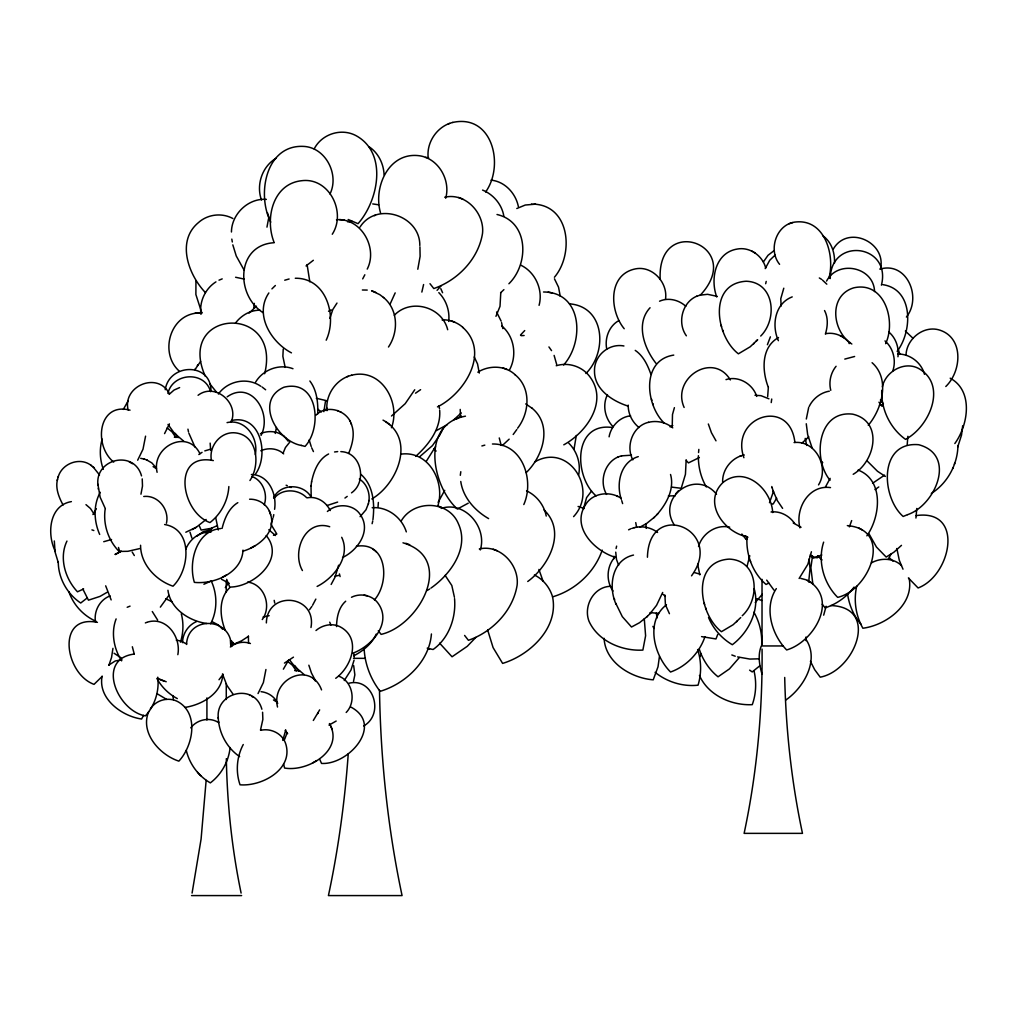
<?xml version="1.0" encoding="UTF-8"?>
<svg xmlns="http://www.w3.org/2000/svg" width="1017" height="1017" viewBox="0 0 1017 1017"><rect width="100%" height="100%" fill="white"/><g stroke="black" fill="none" stroke-linecap="round" stroke-linejoin="round"><path stroke-width="1.5" d="M140.575 545.265C140.473 564.079 155.83 580.364 173.004 586.186C189.747 570.079 193.459 529.183 164.614 524.518M97.963 485.134C94.683 458.603 134.18 449.4 141.516 475.88M218.324 718.485C215.057 692.132 254.504 682.534 261.877 709.23M604.098 638.307C605.166 662.385 631.137 678.136 653.232 679.826L658.012 666.771L659.423 656.588M830.241 278.556C830.813 236.465 891.706 244.322 881.421 285.18M698.387 455.705C698.158 466.561 700.84 477.532 706.307 486.927M761.682 644.536C762.229 633.311 759.521 621.972 753.915 612.209M54.308 540.968L55.071 551.989L58.274 562.579M336.513 626.574C336.741 617.522 338.547 607.48 345.704 601.212M957.95 445.535C957.607 464.54 947.437 483.253 931.318 493.474M255.305 454.548C258.801 437.793 245.148 418.457 227.058 422.614M230.757 645.439L230.872 641.371M576.308 435.454L574.058 449.044M746.999 537.027C745.855 554.583 752.631 572.825 766.03 584.444L768.776 583.122M767.657 396.605L768.356 387.197M907.863 436.293L907.202 444.734M881.752 390.337C880.951 409.215 890.155 428.335 905.524 439.357C929.068 427.026 947.679 385.697 919.33 368.879C905.016 360.425 885.68 371.205 882.362 386.791M242.999 550.108C242.021 572.94 214.384 584.444 194.374 582.372C188.132 562.21 196.256 530.315 220.905 528.548M722.655 482.198C722.095 469.473 731.795 457.536 744.164 454.93L743.3 455.196M177.835 654.668C181.242 637.112 166.585 616.327 147.554 622.086M274.59 509.288C276.942 494.059 268.895 474.71 251.39 474.519M317.774 413.83C318.105 402.541 316.923 390.286 309.867 381.006M206.146 780.331L201.086 839.089L192.086 893.079M368.955 500.809C370.061 492.584 366.54 483.456 359.319 479.045M311.024 485.795L311.189 497.122C303.295 483.317 280.794 483.151 273.586 497.733M448.688 321.474C449.959 311.011 446.221 300.117 438.823 292.629M431.424 633.972C429.314 661.431 405.541 683.678 380.129 691.344C370.671 679.178 364.887 664.126 364.137 648.719M665.487 299.303C668.118 282.891 652.647 265.742 635.879 268.793C607.772 274.056 609.323 310.706 624.209 328.733M897.96 356.751C899.117 347.661 895.939 338.114 888.922 332.089M182.564 642.655C182.526 633.705 188.259 625.086 196.472 621.603M962.679 425.805L961.523 435.073L957.747 446.946M348.246 753.826C344.827 801.447 338.369 848.877 328.427 895.583L402.071 895.583C387.744 828.118 380.587 759.191 379.506 690.263M378.006 507.089L378.362 502.449M112.951 648.337L111.552 657.465L108.921 665.207M145.571 436.153L143.003 449.222L137.676 460.205M186.518 644.46C187.84 615.082 231.558 617.37 231.19 646.126M228.85 486.558C228.05 500.542 221.058 514.017 209.96 522.573C180.835 512.123 171.504 452.26 213.328 460.574M248.402 636.057L248.517 643.316M265.933 669.504L263.378 682.572L258.038 693.556M231.444 231.99C231.571 214.079 248.339 197.959 266.352 199.383M698.552 452.552L698.844 449.4M806.316 419.004L808.693 407.41M105.145 509.212C102.997 524.314 108.196 540.18 118.798 551.138M664.902 595.059L665.436 604.797L669.428 613.696M266.352 622.925C267.268 589.758 316.961 594.665 310.986 627.489M749.771 555.74L747.114 566.049M578.584 475.219C581.038 463.65 577.122 451.484 568.795 443.196M880.404 269.2C887.053 242.364 847.542 224.109 833.241 249.19M253.856 307.642L254.339 303.384M266.962 227.147L268.539 218.731M311.558 481.956C313.732 471.214 318.27 459.252 328.605 453.976M906.02 355.111C906.465 339.386 922.75 325.783 938.284 329.699C963.938 336.5 962.12 370.785 945.797 386.511M325.516 401.041L323.864 411.669M166.432 523.272C169.61 509.682 158.144 494.821 143.753 496.487M222.596 676.483C220.524 694.408 201.201 704.895 184.992 707.412M310.999 486.075L311.596 481.638M57.511 479.338C55.198 488.198 58.897 497.313 63.079 505.017M283.235 349.085L282.866 356.344L285.18 367.417M460.307 475.32L460.803 471.71M195.95 280.857L195.887 294.523L201.875 313.134M771.229 402.579L771.725 399.033M372.921 519.7C374.803 504.089 373.62 485.541 360.971 474.418M230.109 747.546C228.698 761.364 221.426 774.509 210.341 782.887C198.29 775.971 189.429 763.856 186.276 750.33M583.44 508.932L586.593 497.605L591.487 491.135M423.593 284.531L421.852 292.07M354.069 660.16L350.979 670.05L344.255 680.551M811.426 551.761L807.829 564.333L799.12 578.495M437.793 506.097C445.573 481.905 428.64 450.124 400.749 454.179M360.12 516.674L365.993 509.759L368.434 503.58M856.683 586.288C853.517 600.411 855.729 615.641 862.886 628.239C886.29 625.175 914.296 604.53 909.122 578.317M609.094 436.827C610.874 426.352 619.747 416.881 630.578 415.839M275.276 433.445L276.408 427.509M368.37 503.911L369.018 500.491M808.693 582.042L810.028 568.719L809.1 559.007M445.688 198.226C450.811 180.327 438.645 158.69 419.83 155.817C389.053 151.228 372.87 187.052 380.561 212.96M480.304 549.955C487.41 527.378 464.871 500.567 441.187 508.411M539.074 305.329C543.332 289.794 535.285 271.984 520.679 265.119M391.456 427.737C401.143 402.16 380.917 367.442 351.475 375.273M285.752 729.926L282.79 740.414M102.145 676.051C97.594 698.437 121.684 716.222 141.605 719.019L143.55 715.332M338.61 565.21L335.076 577.122L331.148 584.444M264.662 373.735C282.027 302.812 175.433 308.952 205.294 376.277M273.23 517.297L273.789 514.64M828.919 278.149C835.122 255.661 825.156 219.443 796.425 221.922C776.721 223.168 767.555 249.661 779.581 264.318M915.936 518.047L916.787 508.475M826.109 606.259L823.681 615.158M140.956 494.186L142.494 486.062L142.227 478.905M616.086 548.506L616.633 546.116M372.108 523.691L372.731 521.047M765.661 283.718L766.221 281.404M222.1 528.382C224.503 518.606 228.825 508.068 237.825 502.665M329.889 318.372L332.788 309.562L336.983 303.066M825.384 334.084C827.736 326.444 828.346 317.825 824.545 310.541M773.467 491.465L769.488 502.729M812.532 555.816L810.88 567.715L812.888 584.406M264.229 504.813C267.992 494.237 262.907 480.469 252 476.528M58.071 477.38C61.617 463.523 79.987 456.442 91.428 465.621M123.311 409.419L128.307 400.647M231.253 421.877C239.211 402.885 214.968 382.252 198.073 395.282M102.183 439.102C99.285 448.942 99.857 459.722 103.314 469.345M57.232 480.393L58.338 476.376M353.509 681.39L354.857 674.856L353.687 665.614M180.441 642.172C183.416 633.057 183.721 623.078 181.306 613.798M892.735 371.078C896.435 360.704 893.384 348.157 885.006 340.924M417.796 269.238L420.11 256.36L419.932 246.889M272.836 518.594L271.056 523.704M851.674 520.59L849.36 526.87M261.064 435.416C272.492 413.118 251.263 379.862 227.185 396.821M260.479 730.155L262.856 719.413L262.589 712.256M770.39 336.843L767.403 344.699M885.629 343.67C896.346 320.825 884.472 280.895 853.784 287.824C828.156 295.54 832.008 331.377 851.839 344.013M367.226 269.085C378.159 247.856 361.06 217.689 336.5 219.736M326.19 340.187C337.555 315.982 326.215 277.768 295.286 278.251M523.806 504.559C534.535 480.52 522.7 443.437 492.444 443.997M395.181 292.883L390.108 304.083M602.217 550.133C594.513 572.533 575.202 590.241 552.549 596.865C558.943 627.705 530.035 655.126 502.614 663.402L493.08 647.587L487.639 629.955M283.044 453.239L285.446 447.518L289.947 441.899M284.633 739.334L287.086 732.863M761.301 645.935C757.627 655.012 759.356 665.22 762.089 674.309M674.411 407.652L672.491 414.516L672.212 427.165M765.216 268.615L769.729 260.276L775.081 255.114M698.539 546.51C702.01 534.128 715.015 524.861 727.93 526.857M823.643 542.137C817.401 561.092 823.656 583.402 837.69 597.373C870.056 589.86 893.549 529.412 847.339 525.624M704.959 636.706C699.48 652.749 686.602 666.313 670.559 672.021C653.906 655.469 645.096 621.095 666.478 604.797M165.25 389.702C169.153 363.222 211.129 362.014 211.002 390.948M662.69 592.453L656.55 605.331L649.952 613.747M818.532 484.906C829.63 467.248 815.494 439.916 794.074 442.573M169.419 423.886L164.563 433.611M438.098 502.334L444.721 490.347M167.907 393.414C172.585 372.705 204.773 370.519 210.595 391.698M116.116 618.908C110.866 632.485 113.79 648.376 121.379 660.516M717.748 634.417L715.968 638.956L701.565 636.604M325.669 410.461L326.711 407.817M952.624 468.672L952.98 467.782M954.378 464.248L954.76 463.282M825.499 486.901L830.139 478.359M607.454 394.634C602.255 405.058 604.873 418.101 612.806 426.428M509.466 369.959C517.195 355.734 514.411 336.64 501.889 326.063M443.832 426.924L440.806 433.306M348.64 453.404C352.518 444.111 355.365 432.937 350.992 423.326M329.991 193.967C339.297 175.115 326.355 148.507 304.909 146.486C265.92 143.308 256.386 194.26 270.751 222.151M332.267 234.241C346.606 212.197 329.127 177.25 301.82 180.695C272.836 183.657 264.789 218.49 273.929 241.957M148.762 711.506C139.749 732.545 159.542 754.868 178.865 761.136C193.103 745.881 199.23 713.705 178.026 701.755C168.619 696.569 156.135 699.874 150.363 708.887M783.789 288.205L780.764 298.744L781.158 306.053M210.659 623.777C217.524 610.518 217.485 594.22 211.142 580.771M231.533 646.507L233.401 642.604M495.953 316.325L500.008 306.346L500.784 292.527M376.226 634.1C371.815 643.748 363.171 651.007 353.84 655.736M699.874 656.766L701.349 653.613M185.73 549.371C189.582 539.239 199.739 531.23 210.9 532.234M243.254 744.52C236.707 756.762 235.512 771.674 240.037 784.793C261.611 786.649 293.303 769.577 285.866 744.279C282.853 733.893 271.348 728.019 261.051 730.231M249.94 480.507C260.988 464.121 257.339 433.611 233.541 432.746C219.659 432.479 208.663 446.984 211.434 460.37M301.134 445.382L305.024 446.399C322.631 427.521 318.143 378.655 283.985 387.21C254.161 400.266 276.471 441.175 301.464 445.471M288.803 659.779L283.362 669.173M262.259 619.544C272.06 606.221 264.471 584.254 247.64 582.067M315.842 599.102L312.613 605.179M313.325 720.468L319.656 709.879M317.838 713.578L318.219 712.803M891.121 553.96L888.172 559.35M255.648 473.858C269.378 454.497 260.568 413.499 231.253 420.593M906.401 317.05C922.216 297.244 906.719 261.178 880.01 269.111M388.481 347.013C398.728 331.885 398.244 309.397 383.396 297.396M66.957 541.069C58.821 557.774 65.164 578.813 77.495 591.805L83.623 588.945M435.505 446.628L426.377 461.171M362.7 278.887L364.836 274.781M809.24 406.355C813.091 398.537 820.681 392.613 829.325 391.164M763.398 261.928L768.026 255.292L774.179 250.563M773.517 503.402L776.67 498.165M485.618 191.984C504.712 165.415 492.508 113.573 452.654 122.46M818.354 555.702L817.198 557.837L810.079 556.159M96.373 508.754L92.954 514.564M168.886 595.365L160.343 607.124M100.251 492.292C93.144 505.08 93.869 521.289 99.679 534.433M414.745 389.765L405.198 403.685L391.507 416.004M691.535 575.825C725.248 529.615 648.897 498.317 647.435 557.24M314.189 148.902C321.804 133.901 341.534 127.634 356.319 135.808C387.884 153.376 378.375 200.769 358.022 223.676L348.17 219.494M195.442 368.815L194.946 369.641L200.603 361.429M197.349 365.662L197.768 364.938M517.628 428.195C529.641 412.622 531.383 387.833 514.958 374.625M228.228 583.326L225.304 587.623M573.588 516.636C598.848 489.584 568.643 442.166 534.688 461.947M268.857 292.947C254.097 314.507 271.03 342.233 291.447 352.861M440.158 434.551L432.454 445.611L419.996 456.455M554.418 277.247C574.071 254.275 570.194 205.676 533.811 204.137M866.865 535.832C880.379 516.814 884.32 480.088 858.081 470.057M374.447 599.916C390.032 582.182 387.248 541.12 356.382 546.282M716.527 494.287C695.959 468.405 656.397 497.186 674.22 524.823M563.621 365.001C584.572 341.598 582.512 292.019 543.523 291.993M826.567 281.073C837.843 259.5 873.832 266.772 874.556 291.548M897.147 351.335C912.452 331.364 913.851 289.26 882.781 284.646M954.836 443.526C968.26 425.131 973.727 390.871 950.196 378.197M868.276 425.297C882.12 408.834 890.409 378.921 872.09 362.713M760.716 336.042C777.903 318.957 774.42 282.141 746.186 281.239C707.692 283.54 715.752 336.487 738.393 353.814L750.152 346.822L757.665 339.716L755.987 341.42M776.327 588.601C763.678 607.492 771.623 634.672 786.662 649.952C813.041 642.35 838.377 601.034 809.697 581.673M223.143 674.322L219.011 679.725M309.511 609.704L311.914 606.348M836.076 366.285C830.66 372.896 828.626 382.049 830.775 390.325M513.191 434.488L516.827 429.505M762.254 594.297L755.237 602.547M739.346 657.567L729.418 668.919L718.053 676.801C709.167 669.733 702.785 659.855 699.251 649.126M255.572 382.176C262.996 369.654 279.243 363.489 292.972 368.713M508.907 283.756C529.234 263.823 528.878 221.871 497.021 214.498M585.932 373.468C607.518 352.174 605.255 306.664 569.507 303.829M854.077 587.076C846.881 596.763 836.61 604.149 825.13 607.861L822.194 604.225M401.372 520.691C413.944 499.525 448.802 500.262 458.413 523.806C469.587 548.188 450.404 574.452 430.979 588.068M614.993 556.973C606.653 566.164 605.801 580.949 613.022 591.042M235.385 323.215C241.067 315.55 250.22 310.045 259.958 310.21M206.197 533.251L211.765 528.09L217.358 525.598M346.187 712.472C356.547 701.921 352.81 681.263 338.686 676.114M656.995 514.564C666.415 503.962 674.691 489.012 670.534 474.481M742.232 615.743C760.627 598.962 758.746 560.227 729.227 559.108C690.734 561.409 698.806 614.357 721.447 631.697L733.193 624.692L740.707 617.586M249.063 313.083L256.462 306.181M218.413 394.037C227.757 380.79 247.385 376.9 260.797 386.269M101.814 676.75L94.047 684.352C64.935 673.902 55.604 614.039 97.429 622.353M700.802 294.638C745.715 245.555 657.084 212.591 660.173 279.23M526.158 472.663C543.065 456.404 553.006 425.309 531.955 408.122M650.054 307.744C635.307 323.597 644.231 348.399 656.003 363.336M678.326 490.855L675.835 493.703M360.005 227.096C376.392 201.074 420.237 215.439 419.818 245.542M437.068 290.328L441.162 285.726M475.778 637.456L467.248 646.329L452.044 656.779L439.624 643.176M226.677 579.347L229.74 587.063C253.64 587.229 285.828 558.969 266.2 535.578M190.738 727.854C196.967 719.693 209.082 716.858 218.019 722.223M520.488 335.038L524.721 330.563M169.127 394.38L174.034 390.07L179.628 387.579M274.183 498.279C282.001 488.224 298.057 488.821 306.587 497.618M753.635 343.835L754.309 343.136M639.922 527.162L646.596 523.501L654.465 517.144M849.157 343.606L850.199 342.526M802.006 443.005L806.163 439.319M615.679 603.106L622.315 616.658L631.506 627.019L639.54 622.696L647.409 616.34M736.677 621.705L737.35 621.006M653.778 517.844L657.808 513.725M805.489 440.018L808.706 436.738M646.736 617.039L650.766 612.92M229.753 587.686C218.248 598.454 219.85 616.772 225.215 630.209M351.513 492.851C367.531 481.677 361.264 452.133 340.835 451.624M461.248 412.94L453.315 420.237M509.161 439.153L502.398 445.471M901.482 545.354L893.994 552.129L886.188 557.062L876.451 547.032L869.052 533.912M271.933 288.879L275.365 285.51M500.58 292.845L503.911 289.629M206.146 519.471L196.357 527.238L185.806 532.234M415.622 456.417C428.602 444.874 441.111 428.627 439.675 410.321M394.304 315.283C410.69 297.994 442.039 306.651 447.683 329.724M759.712 665.881L752.211 671.932L749.618 670.127M196.942 536.15L203.235 531.675L210.544 529.793M363.666 725.96C384.757 714.214 373.544 677.093 348.831 683.259M87.042 598.085L80.712 603.017C67.16 593.992 58.249 578.101 58.274 561.753M335.724 678.301C351.119 667.228 361.391 639.706 341.661 627.692C333.779 622.582 322.834 624.54 315.995 630.515M853.199 474.291C875.548 461.286 883.493 421.178 852.627 414.148C817.566 410.054 812.38 458.934 830.037 480.24M108.755 665.093L115.252 660.986L121.849 659.741M527.734 581.495C548.773 566.164 566.863 531.497 544.044 509.987M315.817 415.305C326.597 404.054 346.835 409.953 351.488 424.331M313.35 260.276L306.041 265.958M293.455 657.147L284.442 663.084M884.536 475.155L872.586 483.253M874.976 489.584L878.79 486.952M327.398 511.487C336.703 502.983 353.636 503.771 360.514 514.958C371.485 531.027 357.628 550.388 342.538 557.545M785.861 699.988C803.824 687.594 819.804 659.957 805.947 639.362M215.935 281.874C205.256 288.65 199.103 301.795 200.972 314.355M344.954 498.038L347.217 496.398M275.963 158.372C262.055 166.585 256.03 184.992 261.471 200.031M230.338 647.003C235.88 642.477 243.66 641.002 250.411 643.519M198.836 454.535L202.052 452.349M248.453 636.35L241.588 640.812L234.088 644.092L231.444 640.901M371.828 498.953C398.041 483.622 416.08 437.971 383.028 420.123M115.442 554.557L121.176 551.087M415.533 393.185L420.606 389.664M243.355 551.061C258.852 546.409 276.827 531.98 270.408 513.916C267.916 504.864 258.827 498.915 249.597 499.22M283.578 763.996L284.582 768.038C308.037 772.221 344.725 750.038 329.419 723.557M455.985 419.347L461.121 416.017M107.077 592.314L100.022 596.394L88.454 600.183L82.847 589.059M563.787 444.823C586.224 432.568 608.001 402.211 590.47 377.612C583.084 366.705 568.757 361.849 556.235 365.739M699.34 457.548L688.458 462.9L686.361 460.65M336.169 721.053L328.987 725.108M618.845 320.609C609.018 325.936 604.492 338.419 606.755 349.098M437.475 406.876C464.438 393.579 490.563 352.225 462.735 327.347M447.086 424.801L436.242 430.636M468.227 503.186L457.37 509.047C431.894 485.973 420.161 424.165 465.455 416.182M778.526 337.555C761.097 347.153 761.949 370.493 768.127 386.803M427.064 590.521L429.721 588.957M115.023 554.316L120.514 551.659M477.812 372.184C489.202 365.078 505.271 365.268 515.25 374.853M192.149 529.59L196.357 527.238M250.983 547.96L255.191 545.608M222.291 577.275L226.499 574.936M312.511 762.941L316.719 760.589M317.126 586.428C333.957 578.037 351.056 556.579 341.712 537.307M210.176 581.444L203.909 584.254M844.784 359.09L854.623 356.484M907.558 514.678C935.284 505.373 957.137 454.968 918.682 444.709C878.624 441.187 881.027 497.059 903.16 516.458L907.24 514.805M516.801 208.523L525.28 205.027L535.539 204.163M871.467 562.871C880.684 557.621 893.651 557.888 901.469 565.592M452.832 122.409C437.424 126.057 426.276 142.151 428.208 157.851M351.653 375.235C336.246 378.883 325.097 394.977 327.016 410.677M670.089 426.873L672.822 425.551M696.759 296.214C682.038 302.38 677.093 323.101 686.373 335.813M618.26 456.875C604.352 462.71 599.077 481.613 606.552 494.415M628.608 529.806L630.871 528.751M328.542 311.266L331.326 309.931M792.218 296.888C774.903 303.409 771.382 325.275 778.386 340.682M145.367 622.938L146.766 622.34M110.078 595.911C99.679 599.738 93.564 611.37 95.534 622.15M273.471 535.285L276.268 534.052M352.899 653.156C371.294 646.443 391.99 623.688 378.578 604.009C372.896 595.174 360.628 592.682 351.488 597.271M821.825 555.028L813.295 558.142L810.384 554.596M218.998 280.171L222.202 278.887M337.644 502.08L327.067 505.513M127.189 607.276L130.049 606.132M263.06 617.077L269.124 615.692M260.441 433.7C267.992 430.318 277.755 430.89 284.124 436.484M659.55 301.21C668.347 297.269 678.886 299.888 685.801 306.295M204.798 450.887L210.735 449.145M260.822 450.76C268.246 447.429 277.565 448.205 283.667 453.874M638.269 456.62C620.523 461.896 615.908 483.507 621.311 499.334M111.552 539.506L103.734 541.705M792.815 222.57L789.167 223.727M700.001 295.184L707.552 294.307L717.087 296.328M648.299 422.386C656.728 420.174 666.059 422.297 672.758 427.852M621.501 455.845L631.493 455.196M634.1 527.721C642.108 525.649 651.033 527.378 657.567 532.463M696.632 296.265L700.268 295.108M648.566 422.297C632.803 425.843 625.404 446.12 632.841 459.849M618.12 456.925L621.768 455.769M632.04 528.382L634.366 527.632M139.863 548.557L127.875 551.303L119.675 551.443L118.493 547.464M725.998 379.621C738.596 375.451 752.911 384.07 756.724 396.427M633.502 555.066C611.802 559.871 608.09 586.707 616.048 604.276M448.37 123.845L449.527 123.477M374.269 215.655L375.438 215.286M347.178 376.671L348.348 376.303M740.02 456.175L741.291 455.794M284.735 280.209L289.108 278.989M481.88 445.954L484.804 445.141M211.867 528.217L201.15 530.073L199.485 526.259M197.412 313.058C169.903 314.927 159.211 353.09 179.183 371.065M916.075 515.606C964.828 508.564 951.2 575.482 918.097 587.966L908.372 577.936M771.776 504.178L773.403 503.809M71.381 501.61C48.841 505.398 46.82 534.586 55.376 551.43M334.898 576.207L338.75 575.457M673.75 355.098C641.002 360.056 645.426 405.084 664.33 423.186M610.67 586.3C593.636 586.606 583.122 606.272 589.046 621.349C598.149 641.18 621.857 651.274 642.871 650.092L645.604 635.752L644.282 618.781M347.522 221.795L352.2 221.401M334.568 451.968L337.682 451.586M307.274 497.822C316.796 495.889 326.304 502.004 330.194 510.572M444.709 197.222C465.494 192.353 484.74 213.201 482.516 233.414C478.422 258.966 457.853 280.196 433.801 288.561L429.988 283.705M479.325 548.951C500.11 544.082 519.356 564.943 517.132 585.144C513.038 610.708 492.47 631.938 468.417 640.303L464.604 635.434M668.372 495.94L675.263 495.788M771.064 512.009C780.268 510.801 789.434 515.911 794.557 523.386M274.247 242.707C236.147 244.881 235.296 294.981 263.034 312.651M825.893 333.652C834.893 332 844.199 336.169 849.716 343.326M198.709 312.956L201.836 312.702L195.048 313.249M830.787 605.56C880.023 607.085 854.979 670.623 820.223 677.169L814.668 669.669L810.435 661.33M759.191 658.813L749.86 659.067L737.592 656.906M521.136 335.686L524.111 335.496M174.327 437.196L177.975 437.335M134.282 654.045C95.458 659.041 117.222 710.997 145.393 715.879C154.864 705.556 159.427 691.09 157.775 677.195M294.701 670.546L299.545 670.788M372.197 507.712C387.452 506.517 401.88 517.5 406.317 531.878M746.338 539.099L747.114 539.074M754.995 395.257L761.008 395.677L768.916 398.804M783.052 645.948L762.025 645.948L762.025 579.347M353.496 658.342L365.128 658.342M191.552 895.583L241.626 895.583M879.489 405.249L883.252 405.376M367.226 290.074L362.37 289.998M463.027 327.576C457.65 322.313 448.23 319.211 442.115 319.948M531.51 204.099L532.145 204.112M897.935 354.005C910.037 353.903 921.427 362.599 924.478 374.32M658.609 613.378L650.117 612.59M425.526 157.406L428.653 157.775M327.347 400.851L316.312 398.283M623.929 345.971C608.84 343.047 594.017 355.696 594.5 371.052C594.271 389.257 612.005 400.812 627.451 405.897M344.064 219.964L339.525 219.583M176.284 640.176L180.301 640.926L186.734 643.952M830.508 487.601C808.884 484.512 794.976 508.602 799.921 527.848M372.731 203.921L378.642 204.798M235.601 277.26L244.08 279.052M800.811 578.406L806.1 579.792L811.197 582.538M402.986 542.811C456.086 558.549 419.296 625.544 381.133 634.379L378.273 630.743M671.551 487.105L681.225 488.287L685.445 474.303L686.17 459.709M206.82 623.485C189.365 621.145 170.398 608.878 167.945 590.292M491.033 180.149C504.839 181.407 515.81 193.433 518.378 206.654M428.615 648.592L433.102 649.494C448.955 638.307 456.226 617.522 454.548 598.619M552.053 292.883L548.125 292.146M367.213 595.759L363.997 595.161M728.782 526.971L729.71 527.149M140.702 458.324L144.478 459.175M261.064 691.674C268.183 692.45 274.806 696.823 277.717 703.433M694.268 572.52L700.141 574.198M756.839 598.746L761.847 600.488M621.069 498.241C609.895 490.626 592.326 492.787 585.36 505.042C571.096 527.403 594.78 551.239 615.577 557.418M578.088 506.466L584.305 508.475M612.641 427.56C573.029 421.674 573.639 476.439 596.026 495.851M130.036 410.169C98.293 401.677 93.157 445.497 113.713 462.099M91.937 529.882L93.831 530.518M157.203 678.225L166.203 681.746M427.216 648.147L429.53 648.884M286.12 485.236L287.29 485.643M351.043 707.146C384.235 725.083 348.488 765.115 321.525 763.424L319.846 759.61M793.235 522.992L801.053 527.264M146.664 459.926L151.813 462.888L155.919 467.502M143.74 458.921L147.173 460.091M747.482 536.836C723.799 532.552 702.035 502.182 723.176 482.325C745.041 465.214 771.483 489.152 772.704 512.568M731.833 654.973L735.24 656.219M617.179 496.22L617.84 496.474M165.657 598.708L172.089 601.733M159.656 679.432L163.737 681.021M462.799 199.116L458.578 197.451M375.832 292.426L371.625 290.773L379.786 294.65L383.689 297.625M526.603 490.893C536.684 495.533 544.159 505.195 546.231 516.077M450.963 320.724L454.777 322.224M503.186 367.989L507 369.502M437.895 505.932L441.721 507.445M493.194 549.193L497.008 550.693M405.91 543.281L409.724 544.781M229.194 583.351L221.503 579.245M211.879 621.552L218.324 624.959L222.698 629.294M329.711 526.73C305.291 518.772 291.472 551.532 302.418 570.55M232.88 218.515C221.884 212.566 207.71 214.193 198.429 222.609C176.017 241.156 188.514 274.959 205.459 292.642M765.712 268.018C762.712 255.839 749.872 246.673 737.325 249.038C715.345 252.47 710.006 278.912 716.756 297.002M337.415 410.55L338.241 410.919M339.958 411.694L341.013 412.177M534.37 575.012C543.243 579.232 549.803 587.521 552.574 596.865M166.686 699.429L157.292 693.836M209.159 528.649L211.561 529.832M96.157 621.387C83.47 615.806 73.313 604.835 68.876 591.691M482.567 190.077C493.398 194.463 501.94 204.506 503.822 216.113M525.7 403.902L532.247 408.351M290.125 486.965L291.053 487.524M132.464 463.701L129.121 461.782M862.225 529.971L858.513 527.81M177.301 698.59C168.835 694.102 161.716 687.149 157.05 678.771M751.55 250.945L752.567 251.542M753.775 252.241L755.275 253.119M840.106 335.559L841.123 336.157M842.343 336.856L843.83 337.72M807.473 580.376L808.477 580.961M249.496 695.119L250.144 695.501M251.974 696.556L252.826 697.052M885.362 476.439L877.506 471.278L866.865 460.663M819.321 277.972L821.418 279.23M745.169 535.768L747.838 537.383M153.109 466.612L156.516 468.723M273.471 699.963L276.891 702.073M488.605 518.594C474.964 510.814 462.977 497.427 460.765 481.473M268.819 529.743L275.518 535.539M167.157 427.928L172.013 431.856L175.916 437.513M287.519 661.279L292.387 665.207L296.278 670.864M635.244 350.382C643.43 355.937 647.816 365.459 650.982 374.51M114.057 653.245L120.947 657.757L121.62 660.77M905.372 331.046L913.075 338.369M183.772 441.225L174.415 433.28L168.008 424.445M304.134 674.576L294.777 666.631L289.769 660.16M317.698 409.177L321.41 411.91M85.975 504.648L90.475 508.525L94.314 514.36M372.883 549.269L373.659 549.854M375.235 551.074L376.137 551.748M93.005 466.841L99.501 474.914M239.643 756.623C226.867 747.902 218.858 732.965 218.235 717.557M389.562 424.585L385.659 421.61M90.64 465.036L93.907 467.515M368.891 146.639C378.324 152.804 383.676 163.813 384.095 174.924M262.094 387.019L265.64 389.778M822.588 235.575C831.385 241.69 835.008 252.699 834.499 263.072M822.372 279.993L826.808 284.175M655.101 672.326C667.012 681.949 682.776 686.856 698.043 685.191C701.577 673.661 701.438 660.999 697.624 649.558M889.557 558.002L892.951 561.13M822.041 559.935L817.477 555.905M638.994 427.509C632.282 422.131 628.061 413.766 628.201 405.122M663.122 594.335L665.36 596.458M285.942 438.327L288.167 441.187M283.946 436.293L286.311 438.696M197.527 772.297L200.743 775.704M820.643 460.409L822.728 462.659M433.992 448.815L436.09 451.078M741.851 534.027L746.147 539.455M152.283 611.522L157.66 620.103M773.95 590.102L766.704 580.135M216.596 392.282L210.138 384.21M883.417 403.825L880.366 400.037M233.198 694.395L226.931 685.433L222.456 673.953M178.433 437.628L175.102 433.242M298.807 670.978L294.676 665.461M861.297 624.591C853.772 616.086 849.195 605.255 847.581 594.068M445.115 575.368L451.815 585.487L454.434 597.271M878.955 402.198L882.006 406.215M313.465 678.492L315.346 680.945M782.607 508.36L777.42 500.72L773.212 491.097M730.371 379.938C712.904 351.018 671.118 378.4 684.136 407.461M276.84 534.052L271.183 524.708M548.938 346.937L551.532 350.623M169.318 393.592C157.597 371.065 122.205 386.193 128.142 409.965M285.269 730.308L287.633 733.702M244.004 269.925L236.249 255.966L232.817 244.855M715.993 440.831L711.455 432.759L708.341 424M496.588 312.003L501.139 321.13M132.197 552.04L134.333 555.549M199.942 453.684C187.598 428.221 151.037 446.832 157.101 472.295M194.946 446.997L188.87 433.191M315.308 680.348L311.456 673.038L308.85 665.207M554.468 278.823L558.536 287.175L560.265 296.29M474.24 356.954L477.545 363.959L479.274 373.086M105.26 508.487L100.174 497.288L97.874 484.206M111.158 599.916L105.679 585.83M652.914 626.383L654.071 628.493M349.657 420.568L350.115 421.521M618.641 565.185L616.493 559.452L615.73 552.155M902.994 569.189L899.295 560.278L896.841 548.506M311.698 447.823L313.439 451.586M708.531 617.472C713.222 628.824 721.739 638.498 732.329 644.714C748.957 632.205 760.233 609.31 754.131 588.627M440.806 288.675L442.586 292.731M329.724 622.188L330.957 625.048M321.55 689.895C310.554 660.402 270.764 678.784 277.514 707.031M812.049 447.747L807.663 434.628L806.265 423.758M699.454 675.441C708.048 695.208 731.477 705.709 752.275 704.654C756.101 694.052 756.623 682.343 754.118 671.373M543.014 581.038L538.908 569.431M190.001 532.183L191.895 538.082M270.675 514.627L269.34 511.157M332.19 729.609L330.868 726.138M311.215 446.527L309.168 439.941M554.112 355.416L556.655 364.328M134.206 653.867L132.337 646.761M499.258 437.958L501.203 445.446M267.484 212.871L269.619 219.443M898.392 349.797L899.905 354.374M721.155 325.326L721.562 326.622M722.566 329.902L722.934 331.072M771.789 486.52L772.195 487.817M748.792 555.956L749.198 557.252M750.203 560.532L750.571 561.702M651.465 399.045L651.872 400.342M652.889 403.622L653.257 404.791M704.196 603.195L704.616 604.492M705.62 607.785L705.989 608.941M614.255 598.53L614.662 599.827M772.145 487.664L773.581 492.266M621.718 500.631L622.633 503.606M307.096 264.573L309.816 281.836M218.286 529.971L215.731 517.793M501.559 322.605L502.843 328.605M806.748 445.459L805.184 438.391M339.436 573.919L340.098 576.588M699.798 574.872L697.662 564.244M743.897 457.714C729.609 416.614 789.637 396.706 794.874 442.281M438.899 405.758L439.547 408.783M241.105 893.079C231.901 848.89 227.185 803.799 226.333 758.669M274.183 600.361L274.717 603.056M187.942 429.161L188.488 431.856M635.739 522.611L636.629 527.378M656.283 613.162L657.147 617.916M231.812 239.097L232.308 241.982M210.697 450.417L210.15 443.12M172.877 695.59L173.399 699.709M353.827 653.931L354.158 657.046M460.587 417.123L460.205 409.419M218.642 721.689L218.731 722.604M98.28 488.338L98.357 489.253M645.859 523.628L646.215 528.408M230.452 640.507L230.643 644.6M784.704 677.462C785.899 729.812 791.557 782.124 802.477 833.368L744.113 833.368C756.991 772.869 762.61 710.908 762.064 649.1M614.014 556.235L614.052 558.664M805.972 637.023L806.023 640.634M226.27 581.025L226.27 592.072M226.27 683.704L226.27 699.505M206.921 697.916L206.921 720.036"/></g></svg>
